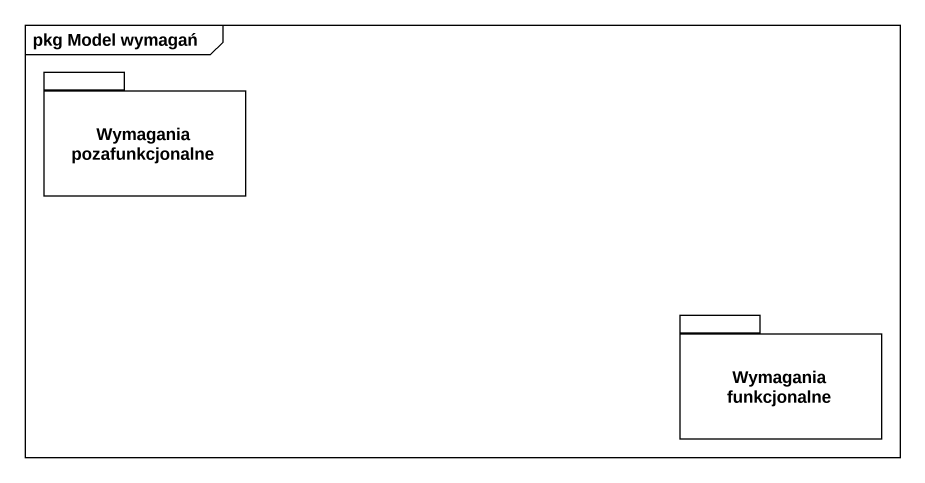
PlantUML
@startuml
mainframe pkg Model wymagań
package "Wymagania pozafunkcjonalne" as Wymagania_pozafunkcjonalne {
}
package "Wymagania funkcjonalne" as Wymagania_funkcjonalne {
}
@enduml
